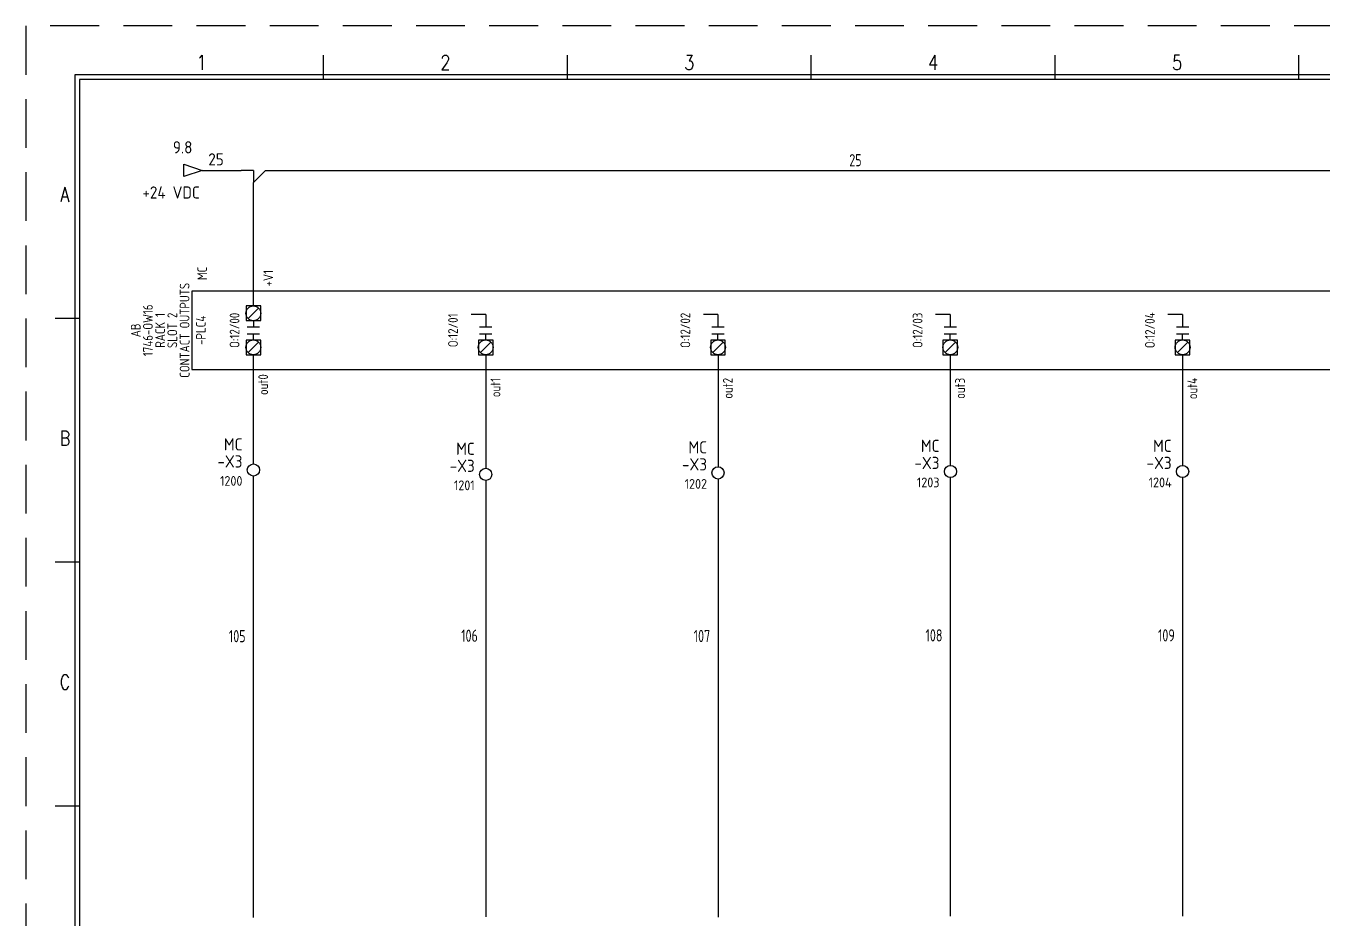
# Model space of a CAD drawing. Header units: millimetres. Extents: x 0 to 420, y 0 to 297.
# Drawn here: x 0 to 265.7, y 114 to 297 of the extents above; entities that cross this region are included whole.
import ezdxf
from ezdxf.enums import TextEntityAlignment as Align

# ---------------------------------------------------------------- set-up
doc = ezdxf.new("R2010")
doc.units = ezdxf.units.MM
doc.header["$LTSCALE"] = 10
doc.linetypes.add('DASHEDX2', pattern=[1.5, 1, -0.5])
doc.layers.get('0').update_dxf_attribs({"linetype": 'CONTINUOUS'})
for name, color, linetype in [('BLK_0.5mm^2', 7, 'CONTINUOUS'), ('BLU_1.0mm^2', 5, 'CONTINUOUS'), ('COMMENT', 4, 'CONTINUOUS'), ('DESC', 150, 'CONTINUOUS'), ('GRN_0.5mm^2', 3, 'CONTINUOUS'), ('GRY_0.5mm^2', 9, 'CONTINUOUS'), ('LOC', 8, 'CONTINUOUS'), ('MISC', 7, 'CONTINUOUS'), ('RED_0.5mm^2', 1, 'CONTINUOUS'), ('SYMS', 7, 'CONTINUOUS'), ('TAGS', 150, 'CONTINUOUS'), ('TERMS', 123, 'CONTINUOUS'), ('WIRENO', 72, 'CONTINUOUS'), ('WIREREF_DEST', 52, 'CONTINUOUS'), ('XREF', 7, 'CONTINUOUS'), ('YEL_0.5mm^2', 2, 'CONTINUOUS'), ('ZUWAKU', 7, 'CONTINUOUS')]:
    doc.layers.add(name, color=color, linetype=linetype)
doc.styles.get("Standard").update_dxf_attribs({"font": 'romans', "width": 0.8, "bigfont": 'extfont'})
doc.styles.add('WD_IEC', font='isocp2.shx', dxfattribs={"width": 0.9, "height": 4, "bigfont": 'extfont2.shx'})

# ---------------------------------------------------------------- blocks, each defined once
blk = doc.blocks.new('PLCIO_2375$$1')
at = {"layer": 'SYMS'}
for p, q in [((70, 16), (70, -16)), ((774, 16), (70, 16)), ((92.25, 10), (92.25, 4)), ((98.25, 10), (92.25, 10)), ((93.1, 4.85), (97.4, 9.15)), ((98.25, 4), (98.25, 10)), ((190.5, 6.5), (184.5, 6.5)), ((190.5, 6.5), (190.5, 1.5)), ((285.75, 6.5), (279.75, 6.5)), ((285.75, 6.5), (285.75, 1.5)), ((381, 6.5), (375, 6.5)), ((381, 6.5), (381, 1.5)), ((476.25, 6.5), (470.25, 6.5)), ((476.25, 6.5), (476.25, 1.5)), ((92.25, 4), (98.25, 4)), ((92.75, 1.5), (97.75, 1.5)), ((95.25, 4), (95.25, 1.5)), ((188, 1.5), (193, 1.5)), ((283.25, 1.5), (288.25, 1.5)), ((378.5, 1.5), (383.5, 1.5)), ((473.75, 1.5), (478.75, 1.5)), ((92.25, -4), (92.25, -10)), ((98.25, -4), (92.25, -4)), ((92.75, -1.5), (97.75, -1.5)), ((93.1, -9.15), (97.4, -4.85)), ((95.25, -4), (95.25, -1.5)), ((98.25, -10), (98.25, -4)), ((187.5, -4), (187.5, -10)), ((193.5, -4), (187.5, -4)), ((188, -1.5), (193, -1.5)), ((188.35, -9.15), (192.65, -4.85)), ((190.5, -4), (190.5, -1.5)), ((193.5, -10), (193.5, -4)), ((282.75, -4), (282.75, -10)), ((288.75, -4), (282.75, -4)), ((283.25, -1.5), (288.25, -1.5)), ((283.6, -9.15), (287.9, -4.85)), ((285.75, -4), (285.75, -1.5)), ((288.75, -10), (288.75, -4)), ((378, -4), (378, -10)), ((384, -4), (378, -4)), ((378.5, -1.5), (383.5, -1.5)), ((378.85, -9.15), (383.15, -4.85)), ((381, -4), (381, -1.5)), ((384, -10), (384, -4)), ((473.25, -4), (473.25, -10)), ((479.25, -4), (473.25, -4)), ((473.75, -1.5), (478.75, -1.5)), ((474.1, -9.15), (478.4, -4.85)), ((476.25, -4), (476.25, -1.5)), ((479.25, -10), (479.25, -4)), ((92.25, -10), (98.25, -10)), ((187.5, -10), (193.5, -10)), ((282.75, -10), (288.75, -10)), ((378, -10), (384, -10)), ((473.25, -10), (479.25, -10)), ((70, -16), (774, -16))]:
    blk.add_line(p, q, dxfattribs=at)
for centre in [(95.25, 7), (95.25, -7), (190.5, -7), (285.75, -7), (381, -7), (476.25, -7)]:
    blk.add_circle(centre, 3.04, dxfattribs=at)
at = {"layer": 'SYMS', "style": 'WD_IEC', "width": 0.9}
blk.add_attdef('TERMDESC02R', text='', height=4, rotation=90, dxfattribs=at).set_placement((99.33, 18), align=Align.TOP_LEFT)
for tag, p in [('DESCA02', (92.25, 22)), ('DESCB02', (97.25, 22)), ('DESCC02', (102.25, 22)), ('DESCD02', (107.25, 22)), ('DESCE02', (112.25, 22)), ('DESCA03', (187.5, 22)), ('DESCB03', (192.5, 22)), ('DESCC03', (197.5, 22)), ('DESCD03', (202.5, 22)), ('DESCE03', (207.5, 22)), ('DESCA04', (282.75, 22)), ('DESCB04', (287.75, 22)), ('DESCC04', (292.75, 22)), ('DESCD04', (297.75, 22)), ('DESCE04', (302.75, 22)), ('DESCA05', (378, 22)), ('DESCB05', (383, 22)), ('DESCC05', (388, 22)), ('DESCD05', (393, 22)), ('DESCE05', (398, 22)), ('DESCA06', (473.25, 22)), ('DESCB06', (478.25, 22)), ('DESCC06', (483.25, 22)), ('DESCD06', (488.25, 22)), ('DESCE06', (493.25, 22)), ('DESCA07', (568.5, 22)), ('DESCB07', (573.5, 22)), ('DESCC07', (578.5, 22)), ('DESCD07', (583.5, 22)), ('DESCE07', (588.5, 22)), ('DESCA08', (663.75, 22)), ('DESCB08', (668.75, 22)), ('DESCC08', (673.75, 22)), ('DESCD08', (678.75, 22)), ('DESCE08', (683.75, 22)), ('DESCA09', (759, 22)), ('DESCB09', (764, 22)), ('DESCC09', (769, 22)), ('DESCD09', (774, 22)), ('DESCE09', (779, 22))]:
    blk.add_attdef(tag, p, '', height=4, rotation=90, dxfattribs=at)
at = {"layer": 'SYMS', "style": 'WD_IEC'}
for tag, width, p in [('TERM02R', 0.9, (89.25, 8.5)), ('INST', 0.8, (-47, 0)), ('LOC', 0.8, (-42, 0)), ('MFG', 0.8, (49, 0)), ('CAT', 0.8, (54, 0)), ('LINE1', 0.9, (59, 0)), ('LINE2', 0.9, (64, 0)), ('DESC', 0.9, (69.05, 0)), ('TAG', 0.8, (75.71, 0)), ('TERM02L', 0.9, (89.25, -8.5)), ('TERM03', 0.9, (184.5, -10)), ('TERM04', 0.9, (279.75, -10)), ('TERM05', 0.9, (375, -10)), ('TERM06', 0.9, (470.25, -10)), ('TERM07', 0.9, (565.5, -10)), ('TERM08', 0.9, (660.75, -10)), ('TERM09', 0.9, (756, -10))]:
    blk.add_attdef(tag, text='', height=4, rotation=90, dxfattribs=dict(at, width=width)).set_placement(p, align=Align.CENTER)
at = {"layer": 'SYMS', "style": 'WD_IEC', "width": 0.9, "flags": 1}
for tag, p in [('X2TERM02R', (95.25, 10)), ('X8TERM02L', (95.25, -10)), ('X8TERM03L', (190.5, -10)), ('X8TERM04L', (285.75, -10)), ('X8TERM05L', (381, -10)), ('X8TERM06L', (476.25, -10)), ('X8TERM07L', (571.5, -10)), ('X8TERM08L', (666.75, -10)), ('X8TERM09L', (762, -10))]:
    blk.add_attdef(tag, text='', height=0.64, rotation=90, dxfattribs=at).set_placement(p, align=Align.RIGHT)
at = {"layer": 'SYMS', "style": 'WD_IEC', "width": 0.8}
blk.add_attdef('TAGA02', text='', height=4, rotation=90, dxfattribs=at).set_placement((100.25, 0), align=Align.TOP_CENTER)
for tag, p in [('TAGA03', (185.5, 0)), ('TAGA04', (280.75, 0)), ('TAGA05', (376, 0)), ('TAGA06', (471.25, 0)), ('TAGA07', (566.5, 0)), ('TAGA08', (661.75, 0)), ('TAGA09', (757, 0))]:
    blk.add_attdef(tag, text='', height=4, rotation=90, dxfattribs=at).set_placement(p, align=Align.MIDDLE_CENTER)
at = {"layer": 'SYMS', "linetype": 'Continuous', "style": 'WD_IEC', "width": 0.9, "flags": 9}
blk.add_attdef('ASSYCODE', text='', height=0.64, rotation=90, dxfattribs=at).set_placement((51.72, -7.36), align=Align.CENTER)
at = {"layer": 'SYMS', "style": 'WD_IEC', "width": 0.9}
for tag, p in [('TERMDESC03', (192.5, -11.5)), ('TERMDESC04', (287.75, -11.5)), ('TERMDESC05', (383, -11.5)), ('TERMDESC06', (478.25, -11.5)), ('TERMDESC07', (573.5, -11.5)), ('TERMDESC08', (668.75, -11.5)), ('TERMDESC09', (764, -11.5)), ('TERMDESC02L', (97.25, -18))]:
    blk.add_attdef(tag, text='', height=4, rotation=90, dxfattribs=at).set_placement(p, align=Align.TOP_RIGHT)
blk = doc.blocks.new('HA1D3')
blk.add_lwpolyline([(0, 0), (-3.75, -1.25), (-3.75, 1.25)], close=True)
at = {"style": 'WD_IEC', "flags": 1}
blk.add_attdef('SIGCODE', text='', height=1, dxfattribs=at).set_placement((-2.5, 1.8), align=Align.RIGHT)
at = {"style": 'WD_IEC'}
for tag, p, height, flags in [('WIRENO', (1.25, 1), 2.5, 8), ('X1TERM01', (0, 0), 0.32, 1)]:
    blk.add_attdef(tag, p, '', height=height, dxfattribs=dict(at, flags=flags))
blk.add_attdef('XREF', text='', height=2.5, dxfattribs=at).set_placement((-5, 0), align=Align.MIDDLE_RIGHT)
blk.add_attdef('DESC1', text='', height=2.5, dxfattribs=at).set_placement((1.25, -1), align=Align.TOP_LEFT)
blk = doc.blocks.new('WD_WNH')
at = {"linetype": 'Continuous', "style": 'WD_IEC', "width": 0.8}
blk.add_attdef('WIRENO', text='', height=2.5, dxfattribs=at).set_placement((0, 0.75), align=Align.CENTER)
at = {"style": 'WD_IEC', "flags": 1}
for tag, p in [('W08USER', (0, 0.375)), ('W04USER', (0, 0.875)), ('W05USER', (0, 0.75)), ('W09USER', (0, 0.25)), ('W03USER', (0, 1)), ('W06USER', (0, 0.625)), ('W07USER', (0, 0.5)), ('W02USER', (0, 1.125)), ('W01USER', (0, 1.25)), ('W10USER', (0, 0.125))]:
    blk.add_attdef(tag, text='', height=0.08, dxfattribs=at).set_placement(p, align=Align.CENTER)
blk = doc.blocks.new('WD_WNV')
at = {"linetype": 'Continuous', "style": 'WD_IEC', "width": 0.8}
blk.add_attdef('WIRENO', text='', height=2.5, dxfattribs=at).set_placement((-1.6, 0), align=Align.MIDDLE_RIGHT)
at = {"style": 'WD_IEC', "flags": 1}
for tag, p in [('W08USER', (-1, 0.375)), ('W04USER', (-1, 0.875)), ('W05USER', (-1, 0.75)), ('W09USER', (-1, 0.25)), ('W03USER', (-1, 1)), ('W06USER', (-1, 0.625)), ('W07USER', (-1, 0.5)), ('W02USER', (-1, 1.125)), ('W01USER', (-1, 1.25)), ('W10USER', (-1, 0.125))]:
    blk.add_attdef(tag, text='', height=0.08, dxfattribs=at).set_placement(p, align=Align.CENTER)
blk = doc.blocks.new('JIS_border_a3(L)')
at = {"layer": 'ZUWAKU', "color": 5, "linetype": 'DASHEDX2'}
for p, q in [((420, 297), (0, 297)), ((0, 297), (0, 0))]:
    blk.add_line(p, q, dxfattribs=at)
at = {"layer": 'ZUWAKU'}
for p, q in [((61, 286), (61, 291)), ((111, 286), (111, 291)), ((161, 286), (161, 291)), ((211, 286), (211, 291)), ((261, 286), (261, 291)), ((11, 237), (6, 237)), ((11, 187), (6, 187)), ((11, 137), (6, 137))]:
    blk.add_line(p, q, dxfattribs=at)
at = {"layer": 'ZUWAKU', "color": 5}
for p, q in [((10, 287), (10, 10)), ((410, 287), (10, 287)), ((11, 286), (11, 11)), ((409, 286), (11, 286))]:
    blk.add_line(p, q, dxfattribs=at)
at = {"layer": 'COMMENT', "width": 0.8}
for s, p in [('1', (36, 289.5)), ('2', (86, 289.5)), ('3', (136, 289.5)), ('4', (186, 289.5)), ('5', (236, 289.5)), ('A', (8, 262.43)), ('B', (8, 212.43)), ('C', (8, 162.43))]:
    blk.add_text(s, height=3, dxfattribs=at).set_placement(p, align=Align.MIDDLE)
blk = doc.blocks.new('VT0002')
blk.add_circle((0, 0), 1.25)
at = {"style": 'WD_IEC', "flags": 1}
for tag, p, height in [('ASSYCODE', (2.75, 10.75), 1), ('CATDESC', (2.75, 9.25), 1), ('MFG', (2.75, 7.25), 1.5), ('CAT', (2.75, 4.75), 1.5), ('X4TERM01', (-1.25, 0), 0.32), ('X4PIN01', (-1.25, 1), 0.4), ('X4TERMDESC01', (-1.25, 0.5), 0.4), ('X2TERM01', (0, 1.25), 0.32), ('X2PIN01', (0, 2.25), 0.4), ('X2TERMDESC01', (0, 1.75), 0.4), ('X8PIN01', (0, -0.25), 0.4), ('X1TERM01', (1.25, 0), 0.32), ('X1PIN01', (1.25, 1), 0.4), ('X1TERMDESC01', (1.25, 0.5), 0.4), ('X8TERM01', (0, -1.25), 0.32), ('X8TERMDESC01', (0, -0.75), 0.4), ('STRIPSEQ', (0, -3), 0.4), ('LINKTERM', (0, -2), 0.4)]:
    blk.add_attdef(tag, p, '', height=height, dxfattribs=at)
at = {"style": 'WD_IEC'}
for tag, p in [('INST', (-2.25, 7.5)), ('LOC', (-2.25, 4))]:
    blk.add_attdef(tag, text='', height=2.5, dxfattribs=at).set_placement(p, align=Align.RIGHT)
at = {"style": 'WD_IEC', "flags": 8}
for tag, height, p in [('TAGSTRIP', 2.5, (-2.25, 0.5)), ('TERM01', 2, (-2.25, -3.25))]:
    blk.add_attdef(tag, text='', height=height, dxfattribs=at).set_placement(p, align=Align.RIGHT)
blk = doc.blocks.new('HT0_184')
at = {"layer": 'BLU_1.0mm^2'}
for p, q in [((0, 0), (-2.5, 0)), ((0, 0), (0, -2.5)), ((0, -2.5), (2.5, 0))]:
    blk.add_line(p, q, dxfattribs=at)
at = {"layer": 'BLU_1.0mm^2', "style": 'WD_IEC', "flags": 1}
for tag, p in [('X4TERM01', (-2.5, 0)), ('X1TERM01', (2.5, 0)), ('X8TERM01', (0, -2.5)), ('WDWSEQ', (1.53, -1.26))]:
    blk.add_attdef(tag, p, '', height=0.4, dxfattribs=at)

msp = doc.modelspace()

# ---------------------------------------------------------------- linework, layer by layer
at = {"layer": 'BLK_0.5mm^2'}
msp.add_line((46.64, 114.14), (46.64, 204.68), dxfattribs=at)
at = {"layer": 'BLU_1.0mm^2'}
for p, q in [((36.14, 267.38), (44.14, 267.38)), ((49.14, 267.38), (378.14, 267.38)), ((46.64, 239.57), (46.64, 264.88))]:
    msp.add_line(p, q, dxfattribs=at)
at = {"layer": 'GRN_0.5mm^2'}
msp.add_line((94.26, 203.78), (94.26, 114.32), dxfattribs=at)
at = {"layer": 'GRY_0.5mm^2'}
for p, q in [((46.64, 207.18), (46.64, 229.57)), ((94.26, 229.57), (94.26, 206.28)), ((141.89, 229.57), (141.89, 206.58)), ((189.51, 229.57), (189.51, 206.88)), ((237.14, 229.57), (237.14, 206.88)), ((189.51, 204.38), (189.51, 114.44))]:
    msp.add_line(p, q, dxfattribs=at)
at = {"layer": 'RED_0.5mm^2'}
msp.add_line((141.89, 204.08), (141.89, 114.2), dxfattribs=at)
at = {"layer": 'YEL_0.5mm^2'}
msp.add_line((237.14, 204.38), (237.14, 114.44), dxfattribs=at)

# ---------------------------------------------------------------- block references
msp.add_blockref('JIS_border_a3(L)', (0, 0))
at = {"layer": 'BLU_1.0mm^2'}
msp.add_blockref('HT0_184', (46.64, 267.38), dxfattribs=at)
at = {"layer": 'SYMS'}
ref = msp.add_blockref('HA1D3', (36.14, 267.38), dxfattribs=at)
ref.add_attrib('WIRENO', '25', (37.39, 268.38), dxfattribs={"layer": 'WIREREF_DEST', "height": 2.5, "style": 'WD_IEC', "flags": 8})
ref.add_attrib('DESC1', '+24 VDC', dxfattribs={"layer": 'DESC', "height": 2.5, "style": 'WD_IEC'}).set_placement((23.89, 264.09), align=Align.TOP_LEFT)
ref.add_attrib('XREF', '9.8', dxfattribs={"layer": 'XREF', "height": 2.5, "style": 'WD_IEC'}).set_placement((34.14, 272.1), align=Align.MIDDLE_RIGHT)
ref = msp.add_blockref('PLCIO_2375$$1', (-0.99, 234.57), dxfattribs=dict(at, xscale=0.5, yscale=0.5, zscale=0.5))
ref.add_attrib('LINE1', 'RACK 1', dxfattribs={"layer": 'MISC', "height": 2, "rotation": 90, "style": 'WD_IEC', "width": 0.9}).set_placement((28.51, 234.57), align=Align.CENTER)
ref.add_attrib('LINE2', 'SLOT 2', dxfattribs={"layer": 'MISC', "height": 2, "rotation": 90, "style": 'WD_IEC', "width": 0.9}).set_placement((31.01, 234.57), align=Align.CENTER)
ref.add_attrib('MFG', 'AB', dxfattribs={"layer": 'MISC', "height": 2, "rotation": 90, "style": 'WD_IEC', "width": 0.9}).set_placement((23.51, 234.57), align=Align.CENTER)
ref.add_attrib('LOC', 'MC', dxfattribs={"layer": 'LOC', "height": 2, "rotation": 90, "style": 'WD_IEC', "width": 0.9}).set_placement((37.14, 246.24), align=Align.CENTER)
ref.add_attrib('CAT', '1746-OW16', dxfattribs={"layer": 'MISC', "height": 2, "rotation": 90, "style": 'WD_IEC', "width": 0.9}).set_placement((26.01, 234.57), align=Align.CENTER)
ref.add_attrib('DESC', 'CONTACT OUTPUTS', dxfattribs={"layer": 'DESC', "height": 2, "rotation": 90, "style": 'WD_IEC', "width": 0.9}).set_placement((33.54, 234.57), align=Align.CENTER)
ref.add_attrib('TAG', '-PLC4', dxfattribs={"layer": 'TAGS', "height": 2, "rotation": 90, "style": 'WD_IEC', "width": 0.9}).set_placement((36.87, 234.57), align=Align.CENTER)
ref.add_attrib('TAGA02', 'O:12/00', dxfattribs={"layer": 'TAGS', "height": 2, "rotation": 90, "style": 'WD_IEC', "width": 0.9}).set_placement((41.78, 234.57), align=Align.TOP_CENTER)
ref.add_attrib('TERMDESC02L', 'out0', dxfattribs={"layer": 'TERMS', "height": 2, "rotation": 90, "style": 'WD_IEC', "width": 0.9}).set_placement((47.64, 225.57), align=Align.TOP_RIGHT)
ref.add_attrib('TERMDESC02R', '+V1', dxfattribs={"layer": 'TERMS', "height": 2, "rotation": 90, "style": 'WD_IEC', "width": 0.9}).set_placement((48.68, 243.57), align=Align.TOP_LEFT)
ref.add_attrib('TAGA03', 'O:12/01', dxfattribs={"layer": 'TAGS', "height": 2, "rotation": 90, "style": 'WD_IEC', "width": 0.9}).set_placement((87.56, 234.57), align=Align.MIDDLE_CENTER)
ref.add_attrib('TERMDESC03', 'out1', dxfattribs={"layer": 'TERMS', "height": 2, "rotation": 90, "style": 'WD_IEC', "width": 0.9}).set_placement((95.26, 224.82), align=Align.TOP_RIGHT)
ref.add_attrib('TAGA04', 'O:12/02', dxfattribs={"layer": 'TAGS', "height": 2, "rotation": 90, "style": 'WD_IEC', "width": 0.9}).set_placement((135.19, 234.57), align=Align.MIDDLE_CENTER)
ref.add_attrib('TERMDESC04', 'out2', dxfattribs={"layer": 'TERMS', "height": 2, "rotation": 90, "style": 'WD_IEC', "width": 0.9}).set_placement((142.89, 224.82), align=Align.TOP_RIGHT)
ref.add_attrib('TAGA05', 'O:12/03', dxfattribs={"layer": 'TAGS', "height": 2, "rotation": 90, "style": 'WD_IEC', "width": 0.9}).set_placement((182.81, 234.57), align=Align.MIDDLE_CENTER)
ref.add_attrib('TERMDESC05', 'out3', dxfattribs={"layer": 'TERMS', "height": 2, "rotation": 90, "style": 'WD_IEC', "width": 0.9}).set_placement((190.51, 224.82), align=Align.TOP_RIGHT)
ref.add_attrib('TAGA06', 'O:12/04', dxfattribs={"layer": 'TAGS', "height": 2, "rotation": 90, "style": 'WD_IEC', "width": 0.9}).set_placement((230.44, 234.57), align=Align.MIDDLE_CENTER)
ref.add_attrib('TERMDESC06', 'out4', dxfattribs={"layer": 'TERMS', "height": 2, "rotation": 90, "style": 'WD_IEC', "width": 0.9}).set_placement((238.14, 224.82), align=Align.TOP_RIGHT)
ref = msp.add_blockref('VT0002', (46.64, 205.93), dxfattribs=at)
ref.add_attrib('TAGSTRIP', '-X3', dxfattribs={"layer": 'TAGS', "height": 2.5, "style": 'WD_IEC', "flags": 8}).set_placement((44.39, 206.43), align=Align.RIGHT)
ref.add_attrib('LOC', 'MC', dxfattribs={"layer": 'LOC', "height": 2.5, "style": 'WD_IEC'}).set_placement((44.39, 209.93), align=Align.RIGHT)
ref.add_attrib('TERM01', '1200', dxfattribs={"layer": 'TERMS', "height": 2, "style": 'WD_IEC', "flags": 8}).set_placement((44.39, 202.68), align=Align.RIGHT)
ref = msp.add_blockref('VT0002', (94.26, 205.03), dxfattribs=at)
ref.add_attrib('TAGSTRIP', '-X3', dxfattribs={"layer": 'TAGS', "height": 2.5, "style": 'WD_IEC', "flags": 8}).set_placement((92.01, 205.53), align=Align.RIGHT)
ref.add_attrib('LOC', 'MC', dxfattribs={"layer": 'LOC', "height": 2.5, "style": 'WD_IEC'}).set_placement((92.01, 209.03), align=Align.RIGHT)
ref.add_attrib('TERM01', '1201', dxfattribs={"layer": 'TERMS', "height": 2, "style": 'WD_IEC', "flags": 8}).set_placement((92.01, 201.78), align=Align.RIGHT)
ref = msp.add_blockref('VT0002', (141.89, 205.33), dxfattribs=at)
ref.add_attrib('TAGSTRIP', '-X3', dxfattribs={"layer": 'TAGS', "height": 2.5, "style": 'WD_IEC', "flags": 8}).set_placement((139.64, 205.83), align=Align.RIGHT)
ref.add_attrib('LOC', 'MC', dxfattribs={"layer": 'LOC', "height": 2.5, "style": 'WD_IEC'}).set_placement((139.64, 209.33), align=Align.RIGHT)
ref.add_attrib('TERM01', '1202', dxfattribs={"layer": 'TERMS', "height": 2, "style": 'WD_IEC', "flags": 8}).set_placement((139.64, 202.08), align=Align.RIGHT)
ref = msp.add_blockref('VT0002', (189.54, 205.63), dxfattribs=at)
ref.add_attrib('TAGSTRIP', '-X3', dxfattribs={"layer": 'TAGS', "height": 2.5, "style": 'WD_IEC', "flags": 8}).set_placement((187.29, 206.13), align=Align.RIGHT)
ref.add_attrib('LOC', 'MC', dxfattribs={"layer": 'LOC', "height": 2.5, "style": 'WD_IEC'}).set_placement((187.29, 209.63), align=Align.RIGHT)
ref.add_attrib('TERM01', '1203', dxfattribs={"layer": 'TERMS', "height": 2, "style": 'WD_IEC', "flags": 8}).set_placement((187.29, 202.38), align=Align.RIGHT)
ref = msp.add_blockref('VT0002', (237.14, 205.63), dxfattribs=at)
ref.add_attrib('TAGSTRIP', '-X3', dxfattribs={"layer": 'TAGS', "height": 2.5, "style": 'WD_IEC', "flags": 8}).set_placement((234.89, 206.13), align=Align.RIGHT)
ref.add_attrib('LOC', 'MC', dxfattribs={"layer": 'LOC', "height": 2.5, "style": 'WD_IEC'}).set_placement((234.89, 209.63), align=Align.RIGHT)
ref.add_attrib('TERM01', '1204', dxfattribs={"layer": 'TERMS', "height": 2, "style": 'WD_IEC', "flags": 8}).set_placement((234.89, 202.38), align=Align.RIGHT)
at = {"layer": 'WIRENO'}
ref = msp.add_blockref('WD_WNH', (170.13, 267.38), dxfattribs=dict(at, xscale=-1, rotation=180))
ref.add_attrib('WIRENO', '25', dxfattribs={"linetype": 'Continuous', "height": 2.5, "style": 'WD_IEC', "width": 0.8}).set_placement((170.07, 268.21), align=Align.CENTER)
ref = msp.add_blockref('WD_WNV', (46.64, 171.85), dxfattribs=at)
ref.add_attrib('WIRENO', '105', dxfattribs={"linetype": 'Continuous', "height": 2.5, "style": 'WD_IEC', "width": 0.8}).set_placement((45.04, 171.85), align=Align.MIDDLE_RIGHT)
ref = msp.add_blockref('WD_WNV', (94.26, 171.94), dxfattribs=at)
ref.add_attrib('WIRENO', '106', dxfattribs={"linetype": 'Continuous', "height": 2.5, "style": 'WD_IEC', "width": 0.8}).set_placement((92.66, 171.94), align=Align.MIDDLE_RIGHT)
ref = msp.add_blockref('WD_WNV', (141.89, 171.88), dxfattribs=at)
ref.add_attrib('WIRENO', '107', dxfattribs={"linetype": 'Continuous', "height": 2.5, "style": 'WD_IEC', "width": 0.8}).set_placement((140.29, 171.88), align=Align.MIDDLE_RIGHT)
ref = msp.add_blockref('WD_WNV', (189.51, 172.01), dxfattribs=at)
ref.add_attrib('WIRENO', '108', dxfattribs={"linetype": 'Continuous', "height": 2.5, "style": 'WD_IEC', "width": 0.8}).set_placement((187.91, 172.01), align=Align.MIDDLE_RIGHT)
ref = msp.add_blockref('WD_WNV', (237.14, 172.01), dxfattribs=at)
ref.add_attrib('WIRENO', '109', dxfattribs={"linetype": 'Continuous', "height": 2.5, "style": 'WD_IEC', "width": 0.8}).set_placement((235.54, 172.01), align=Align.MIDDLE_RIGHT)

doc.saveas('drawing.dxf')
